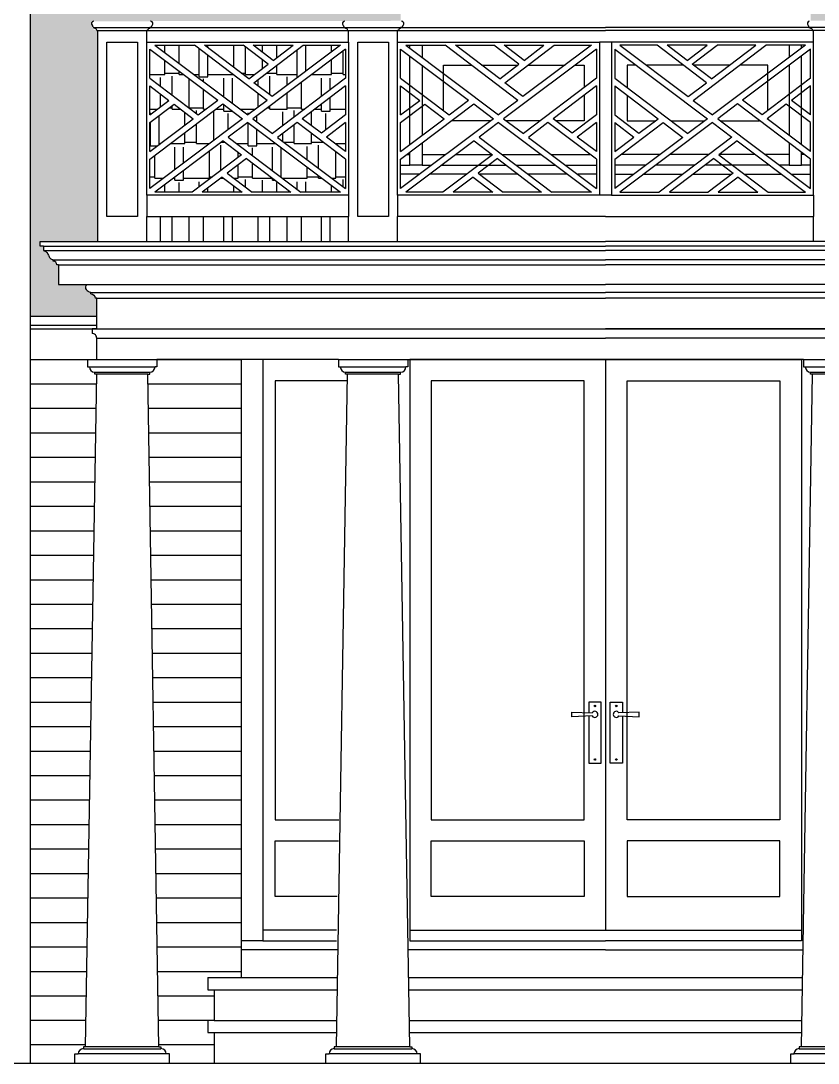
# Model space of a CAD drawing. Header units: inches. Extents: x 1902 to 78711, y -439399 to 11089.
# Drawn here: x 76237.8 to 76368.1, y -3322.1 to -3151.8 of the extents above; entities that cross this region are included whole.
import ezdxf

# ---------------------------------------------------------------- set-up
doc = ezdxf.new("R2010")
doc.units = ezdxf.units.IN
doc.header["$LTSCALE"] = 48
doc.header["$MEASUREMENT"] = 0
for name, color, linetype in [('1WHITE', 7, 'CONTINUOUS'), ('2MAGENTA', 6, 'CONTINUOUS'), ('3BLUE', 5, 'CONTINUOUS'), ('4CYAN', 4, 'CONTINUOUS'), ('6YELLOW', 2, 'CONTINUOUS'), ('8GREY', 8, 'CONTINUOUS'), ('A-CLEANPRINT', 8, 'CONTINUOUS')]:
    doc.layers.add(name, color=color, linetype=linetype)

# ---------------------------------------------------------------- blocks, each defined once
blk = doc.blocks.new('TRIM-BED MOULDING elevation')
at = {"layer": '4CYAN'}
for p, q in [((0, 0), (0.16, 0)), ((0.59, 0.43), (0.59, 0.58))]:
    blk.add_line(p, q, dxfattribs=at)
for centre, radius, start, end in [((0.59, 1.08), 0.5, 270, 35.511), ((0.59, 0), 0.429, 90, 180)]:
    blk.add_arc(centre, radius, start, end, dxfattribs=at)

msp = doc.modelspace()

# ---------------------------------------------------------------- hatches: boundary and pattern name
at = {"layer": '8GREY'}
h = msp.add_hatch(dxfattribs=at)
h.set_pattern_fill('AR-RSHKE', color=256, scale=0.47, style=0)
h.set_pattern_definition([(180, (76434.369, -3200.053), (-11.985, 5.64), [2.82, -2.35, 3.29, -1.41, 4.23, -1.88]), (180, (76431.549, -3199.818), (-11.985, 5.64), [2.35, -8.93, 1.88, -2.82]), (180, (76425.909, -3200.4053), (-11.985, 5.64), [1.41, -14.57]), (90, (76434.369, -3200.053), (3.995, 5.64), [5.405, -17.155]), (90, (76431.549, -3200.053), (3.995, 5.64), [5.2875, -17.2725]), (90, (76429.199, -3200.053), (3.995, 5.64), [4.935, -17.625]), (90, (76425.909, -3200.4053), (3.995, 5.64), [5.405, -17.155]), (90, (76424.499, -3200.4053), (3.995, 5.64), [5.405, -17.155]), (90, (76420.269, -3200.053), (3.995, 5.64), [5.17, -17.39])])
edge = h.paths.add_edge_path()
edge.add_line((76366.87, -3082.85), (76367.25, -3082.85))
edge.add_line((76367.25, -3082.85), (76367.25, -3080.92))
edge.add_line((76367.25, -3080.92), (76367.47, -3080.92))
edge.add_arc((76367.96, -3080.92), 0.491, 450, 540, ccw=False)
edge.add_line((76367.96, -3080.43), (76367.96, -3080.25))
edge.add_spline(control_points=[(76367.96, -3080.25), (76368.11, -3080.18), (76368.41, -3080.04), (76368.55, -3079.56), (76368.68, -3079.08), (76368.98, -3078.94), (76369.13, -3078.87)], knot_values=[0, 0, 0, 0, 0.471898, 0.943796, 1.415694, 1.887592, 1.887592, 1.887592, 1.887592], degree=3, periodic=0)
edge.add_line((76369.13, -3078.87), (76369.13, -3078.35))
edge.add_line((76369.13, -3078.35), (76369.88, -3078.35))
edge.add_line((76369.88, -3078.35), (76369.88, -3077.35))
edge.add_line((76369.88, -3077.35), (76333.37, -3077.35))
edge.add_line((76333.37, -3077.35), (76296.86, -3077.35))
edge.add_line((76296.86, -3077.35), (76296.86, -3078.35))
edge.add_line((76296.86, -3078.35), (76297.61, -3078.35))
edge.add_line((76297.61, -3078.35), (76297.61, -3078.87))
edge.add_spline(control_points=[(76297.61, -3078.87), (76297.75, -3078.94), (76298.05, -3079.08), (76298.19, -3079.56), (76298.32, -3080.04), (76298.62, -3080.18), (76298.77, -3080.25)], knot_values=[0, 0, 0, 0, 0.471898, 0.943796, 1.415694, 1.887592, 1.887592, 1.887592, 1.887592], degree=3, periodic=0)
edge.add_line((76298.77, -3080.25), (76298.77, -3080.43))
edge.add_arc((76298.77, -3080.92), 0.491, 360, 450, ccw=False)
edge.add_line((76299.26, -3080.92), (76299.48, -3080.92))
edge.add_line((76299.48, -3080.92), (76299.48, -3082.85))
edge.add_line((76299.48, -3082.85), (76299.86, -3082.85))
edge.add_line((76299.86, -3082.85), (76299.86, -3151.78))
edge.add_line((76299.86, -3151.78), (76249.74, -3151.85))
edge.add_arc((76249.74, -3152.24), 0.385, 450, 587.7552)
edge.add_arc((76249.27, -3152.89), 0.422, 322.4705, 419.8932, ccw=False)
edge.add_arc((76249.87, -3153.35), 0.333, 360, 502.7068, ccw=False)
edge.add_line((76250.2, -3153.35), (76250.37, -3153.35))
edge.add_line((76250.37, -3153.35), (76250.37, -3187.78))
edge.add_line((76250.37, -3187.78), (76240.98, -3187.85))
edge.add_line((76240.98, -3187.85), (76240.98, -3188.6))
edge.add_line((76240.98, -3188.6), (76241.48, -3188.6))
edge.add_line((76241.48, -3188.6), (76241.48, -3189.3))
edge.add_spline(control_points=[(76241.48, -3189.3), (76241.67, -3189.36), (76242.06, -3189.5), (76242.29, -3190.06), (76242.52, -3190.62), (76242.9, -3190.76), (76243.09, -3190.82)], knot_values=[0, 0, 0, 0, 0.522171, 1.044342, 1.566513, 2.088684, 2.088684, 2.088684, 2.088684], degree=3, periodic=0)
edge.add_line((76243.09, -3190.82), (76243.09, -3191.04))
edge.add_arc((76243.09, -3191.65), 0.608, 360, 450, ccw=False)
edge.add_line((76243.7, -3191.65), (76243.97, -3191.65))
edge.add_line((76243.97, -3191.65), (76243.97, -3194.85))
edge.add_line((76243.97, -3194.85), (76248.56, -3194.85))
edge.add_arc((76249.23, -3195.33), 0.818, 504.489, 630)
edge.add_line((76249.23, -3196.15), (76249.23, -3196.4))
edge.add_arc((76249.23, -3197.1), 0.701, 360, 450, ccw=False)
edge.add_line((76249.93, -3197.1), (76250.2, -3197.1))
edge.add_line((76250.2, -3197.1), (76250.2, -3200.05))
edge.add_line((76250.2, -3200.05), (76239.3, -3200.05))
edge.add_line((76239.3, -3200.05), (76239.3, -3099.85))
edge.add_line((76239.3, -3099.85), (76239.8, -3099.85))
edge.add_line((76239.8, -3099.85), (76239.8, -3093.85))
edge.add_line((76239.8, -3093.85), (76239.3, -3093.85))
edge.add_line((76239.3, -3093.85), (76239.3, -3088.36))
edge.add_line((76239.3, -3088.36), (76264.79, -3088.36))
edge.add_line((76264.79, -3088.36), (76264.79, -3081.63))
edge.add_line((76264.79, -3081.63), (76265.15, -3081.63))
edge.add_line((76265.15, -3081.63), (76265.22, -3081.27))
edge.add_line((76265.22, -3081.27), (76265.42, -3080.96))
edge.add_line((76265.42, -3080.96), (76265.73, -3080.76))
edge.add_line((76265.73, -3080.76), (76266.08, -3080.69))
edge.add_line((76266.08, -3080.69), (76266.08, -3080.35))
edge.add_line((76266.08, -3080.35), (76266.7, -3080.16))
edge.add_line((76266.7, -3080.16), (76266.99, -3079.87))
edge.add_line((76266.99, -3079.87), (76267.17, -3079.41))
edge.add_line((76267.17, -3079.41), (76267.14, -3078.86))
edge.add_line((76267.14, -3078.86), (76276.79, -3078.86))
edge.add_line((76276.79, -3078.86), (76276.79, -3077.86))
edge.add_line((76276.79, -3077.86), (76277.29, -3077.86))
edge.add_line((76277.29, -3077.86), (76277.29, -3075.36))
edge.add_line((76277.29, -3075.36), (76276.79, -3075.36))
edge.add_line((76276.79, -3075.36), (76276.79, -3074.97))
edge.add_line((76276.79, -3074.97), (76277.42, -3074.97))
edge.add_line((76277.42, -3074.97), (76277.8, -3074.3))
edge.add_line((76277.8, -3074.3), (76274.22, -3072.51))
edge.add_line((76274.22, -3072.51), (76274.22, -3066))
edge.add_line((76274.22, -3066), (76286.37, -3053.85))
edge.add_line((76286.37, -3053.85), (76286.37, -3096.36))
edge.add_line((76286.37, -3096.36), (76281.87, -3096.36))
edge.add_line((76281.87, -3096.36), (76281.87, -3101.04))
edge.add_line((76281.87, -3101.04), (76281.24, -3101.25))
edge.add_line((76281.24, -3101.25), (76280.87, -3101.36))
edge.add_line((76280.87, -3101.36), (76280.87, -3102.36))
edge.add_line((76280.87, -3102.36), (76281.87, -3102.36))
edge.add_line((76281.87, -3102.36), (76281.87, -3114.36))
edge.add_line((76281.87, -3114.36), (76290.87, -3114.36))
edge.add_line((76290.87, -3114.36), (76290.87, -3102.36))
edge.add_line((76290.87, -3102.36), (76291.87, -3102.36))
edge.add_line((76291.87, -3102.36), (76291.87, -3101.36))
edge.add_line((76291.87, -3101.36), (76291.39, -3101.22))
edge.add_line((76291.39, -3101.22), (76290.87, -3101.04))
edge.add_line((76290.87, -3101.04), (76290.87, -3096.36))
edge.add_line((76290.87, -3096.36), (76286.37, -3096.36))
edge.add_line((76286.37, -3096.36), (76286.37, -3053.85))
edge.add_line((76286.37, -3053.85), (76333.37, -3006.85))
edge.add_line((76333.37, -3006.85), (76380.37, -3053.85))
edge.add_line((76380.37, -3053.85), (76380.37, -3096.36))
edge.add_line((76380.37, -3096.36), (76375.87, -3096.36))
edge.add_line((76375.87, -3096.36), (76375.87, -3101.04))
edge.add_line((76375.87, -3101.04), (76375.34, -3101.22))
edge.add_line((76375.34, -3101.22), (76374.87, -3101.36))
edge.add_line((76374.87, -3101.36), (76374.87, -3102.36))
edge.add_line((76374.87, -3102.36), (76375.87, -3102.36))
edge.add_line((76375.87, -3102.36), (76375.87, -3114.36))
edge.add_line((76375.87, -3114.36), (76384.87, -3114.36))
edge.add_line((76384.87, -3114.36), (76384.87, -3102.36))
edge.add_line((76384.87, -3102.36), (76385.87, -3102.36))
edge.add_line((76385.87, -3102.36), (76385.87, -3101.36))
edge.add_line((76385.87, -3101.36), (76385.49, -3101.25))
edge.add_line((76385.49, -3101.25), (76384.87, -3101.04))
edge.add_line((76384.87, -3101.04), (76384.87, -3096.36))
edge.add_line((76384.87, -3096.36), (76380.37, -3096.36))
edge.add_line((76380.37, -3096.36), (76380.37, -3053.85))
edge.add_line((76380.37, -3053.85), (76416.05, -3089.53))
edge.add_line((76416.05, -3089.53), (76416.05, -3105.02))
edge.add_line((76416.05, -3105.02), (76412.47, -3106.81))
edge.add_line((76412.47, -3106.81), (76412.84, -3107.48))
edge.add_line((76412.84, -3107.48), (76413.47, -3107.48))
edge.add_line((76413.47, -3107.48), (76413.47, -3108.6))
edge.add_line((76413.47, -3108.6), (76412.97, -3108.6))
edge.add_line((76412.97, -3108.6), (76412.97, -3111.1))
edge.add_line((76412.97, -3111.1), (76413.47, -3111.1))
edge.add_line((76413.47, -3111.1), (76413.47, -3112.1))
edge.add_line((76413.47, -3112.1), (76415.17, -3112.1))
edge.add_line((76415.17, -3112.1), (76415.12, -3112.27))
edge.add_line((76415.12, -3112.27), (76415.1, -3112.66))
edge.add_line((76415.1, -3112.66), (76415.28, -3113.12))
edge.add_line((76415.28, -3113.12), (76415.56, -3113.41))
edge.add_line((76415.56, -3113.41), (76416.18, -3113.6))
edge.add_line((76416.18, -3113.6), (76416.18, -3113.94))
edge.add_line((76416.18, -3113.94), (76416.54, -3114.01))
edge.add_line((76416.54, -3114.01), (76416.84, -3114.21))
edge.add_line((76416.84, -3114.21), (76417.04, -3114.51))
edge.add_line((76417.04, -3114.51), (76417.12, -3114.87))
edge.add_line((76417.12, -3114.87), (76417.47, -3114.87))
edge.add_line((76417.47, -3114.87), (76417.47, -3117.35))
edge.add_line((76417.47, -3117.35), (76430.87, -3117.35))
edge.add_line((76430.87, -3117.35), (76430.87, -3183.55))
edge.add_line((76430.87, -3183.55), (76430.96, -3185.01))
edge.add_line((76430.96, -3185.01), (76431.19, -3187.66))
edge.add_line((76431.19, -3187.66), (76431.72, -3191.07))
edge.add_line((76431.72, -3191.07), (76432.52, -3194.56))
edge.add_line((76432.52, -3194.56), (76434.37, -3200.05))
edge.add_line((76434.37, -3200.05), (76432.49, -3200.05))
edge.add_line((76432.49, -3200.05), (76416.53, -3200.05))
edge.add_line((76416.53, -3200.05), (76416.53, -3197.1))
edge.add_line((76416.53, -3197.1), (76416.8, -3197.1))
edge.add_arc((76417.45, -3196.85), 0.701, 86.0203, 201.472, ccw=False)
edge.add_arc((76417.5, -3195.33), 0.818, 270, 395.511)
edge.add_line((76418.17, -3194.85), (76422.76, -3194.85))
edge.add_line((76422.76, -3194.85), (76422.76, -3191.65))
edge.add_line((76422.76, -3191.65), (76423.04, -3191.65))
edge.add_arc((76423.64, -3191.65), 0.608, 450, 540, ccw=False)
edge.add_line((76423.64, -3191.04), (76423.64, -3190.82))
edge.add_spline(control_points=[(76423.64, -3190.82), (76423.83, -3190.76), (76424.22, -3190.62), (76424.45, -3190.06), (76424.68, -3189.5), (76425.06, -3189.36), (76425.25, -3189.3)], knot_values=[0, 0, 0, 0, 0.522171, 1.044342, 1.566513, 2.088684, 2.088684, 2.088684, 2.088684], degree=3, periodic=0)
edge.add_line((76425.25, -3189.3), (76425.25, -3188.6))
edge.add_line((76425.25, -3188.6), (76425.75, -3188.6))
edge.add_line((76425.75, -3188.6), (76425.75, -3187.78))
edge.add_line((76425.75, -3187.78), (76416.37, -3187.78))
edge.add_line((76416.37, -3187.78), (76416.37, -3153.35))
edge.add_line((76416.37, -3153.35), (76416.53, -3153.35))
edge.add_arc((76416.87, -3153.35), 0.333, 450, 540, ccw=False)
edge.add_line((76416.87, -3153.01), (76416.87, -3152.85))
edge.add_line((76416.87, -3152.85), (76417.12, -3152.85))
edge.add_arc((76417.54, -3152.83), 0.422, 132.2448, 181.6075, ccw=False)
edge.add_arc((76417, -3152.24), 0.385, 312.2448, 440.8635)
edge.add_line((76417.06, -3151.86), (76417.06, -3151.78))
edge.add_line((76417.06, -3151.78), (76366.87, -3151.78))
edge.add_line((76366.87, -3151.78), (76366.87, -3082.85))
h.paths.add_polyline_path([(76333.37, -3061.3), (76344.18, -3045.08), (76333.37, -3028.85), (76322.55, -3045.08)], flags=16)
h = msp.add_hatch(dxfattribs=at)
h.set_pattern_fill('AR-RSHKE', color=256, scale=0.47, style=0)
h.set_pattern_definition([(7e-15, (76238.5274, -3200.053), (11.985, 5.64), [2.82, -2.35, 3.29, -1.41, 4.23, -1.88]), (7e-15, (76241.3474, -3199.818), (11.985, 5.64), [2.35, -8.93, 1.88, -2.82]), (7e-15, (76246.9874, -3200.4054), (11.985, 5.64), [1.41, -14.57]), (90, (76238.5274, -3200.053), (-3.995, 5.64), [5.405, -17.155]), (90, (76241.3474, -3200.053), (-3.995, 5.64), [5.2875, -17.2725]), (90, (76243.6974, -3200.053), (-3.995, 5.64), [4.935, -17.625]), (90, (76246.9874, -3200.4054), (-3.995, 5.64), [5.405, -17.155]), (90, (76248.3974, -3200.4054), (-3.995, 5.64), [5.405, -17.155]), (90, (76252.6274, -3200.053), (-3.995, 5.64), [5.17, -17.39])])
h.paths.add_polyline_path([(76291.37, -3183.78), (76258.37, -3183.78), (76258.37, -3187.85), (76291.37, -3187.85)])
h.paths.add_polyline_path([(76273.86, -3173.68), (76270.87, -3171.41), (76259.7, -3179.78), (76265.79, -3179.78)])
h.paths.add_polyline_path([(76274.04, -3167.78), (76270.81, -3165.37), (76258.87, -3174.41), (76258.87, -3179.16)])
h.paths.add_polyline_path([(76265.96, -3167.78), (76262.83, -3165.41), (76258.87, -3168.41), (76258.87, -3173.16)], flags=17)
h.paths.add_polyline_path([(76262, -3164.78), (76258.87, -3162.41), (76258.87, -3167.16)])
h.paths.add_polyline_path([(76258.87, -3156.41), (76258.87, -3161.16), (76266.79, -3167.16), (76269.98, -3164.74)])
h.paths.add_polyline_path([(76266.16, -3155.78), (76259.7, -3155.78), (76274.87, -3167.16), (76278.04, -3164.78)])
h.paths.add_polyline_path([(76274.12, -3155.78), (76267.82, -3155.78), (76275.05, -3161.27), (76278.21, -3158.88)])
h.paths.add_polyline_path([(76282.29, -3155.78), (76275.78, -3155.78), (76279.03, -3158.25)])
h.paths.add_polyline_path([(76290.04, -3155.78), (76283.95, -3155.78), (76275.88, -3161.89), (76278.87, -3164.16)])
h.paths.add_polyline_path([(76290.87, -3161.16), (76290.87, -3156.41), (76275.7, -3167.78), (76278.93, -3170.2)])
h.paths.add_polyline_path([(76290.87, -3167.16), (76290.87, -3162.41), (76283.78, -3167.78), (76286.91, -3170.16)], flags=17)
h.paths.add_polyline_path([(76290.87, -3168.41), (76287.74, -3170.78), (76290.87, -3173.16)])
h.paths.add_polyline_path([(76282.95, -3168.41), (76279.76, -3170.83), (76290.87, -3179.16), (76290.87, -3174.41)])
h.paths.add_polyline_path([(76274.87, -3168.41), (76271.7, -3170.79), (76283.58, -3179.78), (76290.04, -3179.78)])
h.paths.add_polyline_path([(76274.68, -3174.3), (76271.53, -3176.69), (76275.62, -3179.78), (76281.92, -3179.78)])
h.paths.add_polyline_path([(76270.7, -3177.32), (76267.45, -3179.78), (76273.96, -3179.78)])
h = msp.add_hatch(dxfattribs=at)
h.set_pattern_fill('_USER', color=256, scale=4, pattern_type=0)
h.set_pattern_definition([(0, (76244.2144, -3207.105), (0, 4), [])])
h.paths.add_polyline_path([(76236.3, -3207.1), (76224.87, -3207.1), (76224.87, -3305.11), (76224.87, -3308.11), (76230.37, -3308.11), (76230.37, -3310.11), (76229.37, -3310.11), (76229.37, -3315.11), (76230.37, -3315.11), (76230.37, -3317.11), (76229.37, -3317.11), (76229.37, -3319.1), (76236.3, -3319.1)])
h.paths.add_polyline_path([(76250.2, -3209.5), (76249.87, -3209.5), (76249.87, -3209.18, -0.414214), (76249, -3208.32), (76248.7, -3208.32), (76248.7, -3207.1), (76239.3, -3207.1), (76239.3, -3319.1), (76248.37, -3319.1)])
h = msp.add_hatch(dxfattribs=at)
h.set_pattern_fill('_USER', color=256, scale=4, pattern_type=0)
h.set_pattern_definition([(0, (76272.7893, -3207.105), (0, 4), [])])
h.paths.add_polyline_path([(76273.87, -3207.1), (76260.04, -3207.1), (76260.04, -3208.32), (76259.73, -3208.32, -0.414214), (76258.87, -3209.18), (76258.87, -3209.5), (76258.53, -3209.5), (76260.36, -3319.1), (76269.37, -3319.1), (76269.37, -3317.11), (76268.37, -3317.11), (76268.37, -3315.11), (76269.37, -3315.11), (76269.37, -3310.11), (76268.37, -3310.11), (76268.37, -3308.11), (76273.87, -3308.11)])

# ---------------------------------------------------------------- linework, layer by layer
at = {"layer": '1WHITE'}
for p, q in [((76249.87, -3152.85), (76333.37, -3152.85)), ((76250.37, -3153.35), (76333.37, -3153.35)), ((76416.87, -3152.85), (76333.37, -3152.85)), ((76416.37, -3153.35), (76333.37, -3153.35)), ((76258.37, -3180.28), (76258.37, -3155.28)), ((76258.37, -3155.28), (76291.37, -3155.28)), ((76259.7, -3155.78), (76274.87, -3167.16)), ((76278.04, -3164.78), (76266.16, -3155.78)), ((76275.05, -3161.27), (76267.82, -3155.78)), ((76278.21, -3158.88), (76274.12, -3155.78)), ((76279.03, -3158.25), (76275.78, -3155.78)), ((76275.88, -3161.89), (76283.95, -3155.78)), ((76290.04, -3155.78), (76278.87, -3164.16)), ((76279.03, -3158.25), (76282.29, -3155.78)), ((76299.37, -3155.28), (76332.37, -3155.28)), ((76300.71, -3155.78), (76315.87, -3167.16)), ((76319.04, -3164.78), (76307.16, -3155.78)), ((76316.06, -3161.27), (76308.82, -3155.78)), ((76319.21, -3158.88), (76315.12, -3155.78)), ((76320.04, -3158.25), (76316.78, -3155.78)), ((76316.88, -3161.89), (76324.95, -3155.78)), ((76331.04, -3155.78), (76319.87, -3164.16)), ((76320.04, -3158.25), (76323.29, -3155.78)), ((76334.36, -3155.28), (76332.37, -3155.28)), ((76367.36, -3155.28), (76334.36, -3155.28)), ((76335.69, -3155.78), (76346.86, -3164.16)), ((76349.85, -3161.89), (76341.78, -3155.78)), ((76346.7, -3158.25), (76343.44, -3155.78)), ((76346.7, -3158.25), (76349.95, -3155.78)), ((76347.52, -3158.88), (76351.61, -3155.78)), ((76347.69, -3164.78), (76359.57, -3155.78)), ((76350.68, -3161.27), (76357.91, -3155.78)), ((76366.03, -3155.78), (76350.86, -3167.16)), ((76258.87, -3156.41), (76269.98, -3164.74)), ((76290.87, -3156.41), (76275.7, -3167.78)), ((76299.87, -3156.41), (76310.98, -3164.74)), ((76331.87, -3156.41), (76316.71, -3167.78)), ((76334.86, -3156.41), (76350.03, -3167.78)), ((76366.86, -3156.41), (76355.75, -3164.74)), ((76275.05, -3161.27), (76278.21, -3158.88)), ((76316.06, -3161.27), (76319.21, -3158.88)), ((76350.68, -3161.27), (76347.52, -3158.88)), ((76258.87, -3161.16), (76266.79, -3167.16)), ((76258.87, -3162.41), (76262, -3164.78)), ((76278.87, -3164.16), (76275.88, -3161.89)), ((76290.87, -3161.16), (76278.93, -3170.2)), ((76290.87, -3162.41), (76283.78, -3167.78)), ((76299.87, -3161.16), (76307.79, -3167.16)), ((76299.87, -3162.41), (76303, -3164.78)), ((76319.87, -3164.16), (76316.88, -3161.89)), ((76331.87, -3161.16), (76319.93, -3170.2)), ((76331.87, -3162.41), (76324.78, -3167.78)), ((76334.86, -3161.16), (76346.8, -3170.2)), ((76334.86, -3162.41), (76341.95, -3167.78)), ((76346.86, -3164.16), (76349.85, -3161.89)), ((76366.86, -3161.16), (76358.94, -3167.16)), ((76366.86, -3162.41), (76363.73, -3164.78)), ((76258.87, -3167.16), (76262, -3164.78)), ((76258.87, -3174.41), (76270.81, -3165.37)), ((76258.87, -3168.41), (76262.83, -3165.41)), ((76262.83, -3165.41), (76265.96, -3167.78)), ((76266.79, -3167.16), (76269.98, -3164.74)), ((76270.81, -3165.37), (76274.04, -3167.78)), ((76278.04, -3164.78), (76274.87, -3167.16)), ((76299.87, -3167.16), (76303, -3164.78)), ((76299.87, -3174.41), (76311.81, -3165.37)), ((76299.87, -3168.41), (76303.83, -3165.41)), ((76303.83, -3165.41), (76306.96, -3167.78)), ((76307.79, -3167.16), (76310.98, -3164.74)), ((76311.81, -3165.37), (76315.04, -3167.78)), ((76319.04, -3164.78), (76315.87, -3167.16)), ((76347.69, -3164.78), (76350.86, -3167.16)), ((76354.92, -3165.37), (76351.69, -3167.78)), ((76366.86, -3174.41), (76354.92, -3165.37)), ((76358.94, -3167.16), (76355.75, -3164.74)), ((76362.9, -3165.41), (76359.77, -3167.78)), ((76366.86, -3168.41), (76362.9, -3165.41)), ((76366.86, -3167.16), (76363.73, -3164.78)), ((76274.04, -3167.78), (76258.87, -3179.16)), ((76258.87, -3173.16), (76265.96, -3167.78)), ((76275.7, -3167.78), (76278.93, -3170.2)), ((76286.91, -3170.16), (76283.78, -3167.78)), ((76290.87, -3167.16), (76286.91, -3170.16)), ((76315.04, -3167.78), (76299.87, -3179.16)), ((76299.87, -3173.16), (76306.96, -3167.78)), ((76316.71, -3167.78), (76319.93, -3170.2)), ((76327.91, -3170.16), (76324.78, -3167.78)), ((76331.87, -3167.16), (76327.91, -3170.16)), ((76334.86, -3167.16), (76338.82, -3170.16)), ((76338.82, -3170.16), (76341.95, -3167.78)), ((76350.03, -3167.78), (76346.8, -3170.2)), ((76351.69, -3167.78), (76366.86, -3179.16)), ((76366.86, -3173.16), (76359.77, -3167.78)), ((76274.87, -3168.41), (76271.7, -3170.79)), ((76274.87, -3168.41), (76290.04, -3179.78)), ((76282.95, -3168.41), (76279.76, -3170.83)), ((76290.87, -3174.41), (76282.95, -3168.41)), ((76290.87, -3168.41), (76287.74, -3170.78)), ((76315.87, -3168.41), (76312.7, -3170.79)), ((76315.87, -3168.41), (76331.04, -3179.78)), ((76323.95, -3168.41), (76320.76, -3170.83)), ((76331.87, -3174.41), (76323.95, -3168.41)), ((76331.87, -3168.41), (76328.74, -3170.78)), ((76334.86, -3168.41), (76337.99, -3170.78)), ((76334.86, -3174.41), (76342.78, -3168.41)), ((76350.86, -3168.41), (76335.69, -3179.78)), ((76342.78, -3168.41), (76345.97, -3170.83)), ((76350.86, -3168.41), (76354.03, -3170.79)), ((76271.7, -3170.79), (76283.58, -3179.78)), ((76279.76, -3170.83), (76290.87, -3179.16)), ((76290.87, -3173.16), (76287.74, -3170.78)), ((76312.7, -3170.79), (76324.58, -3179.78)), ((76320.76, -3170.83), (76331.87, -3179.16)), ((76331.87, -3173.16), (76328.74, -3170.78)), ((76334.86, -3173.16), (76337.99, -3170.78)), ((76345.97, -3170.83), (76334.86, -3179.16)), ((76354.03, -3170.79), (76342.15, -3179.78)), ((76270.87, -3171.41), (76259.7, -3179.78)), ((76270.87, -3171.41), (76273.86, -3173.68)), ((76311.87, -3171.41), (76300.71, -3179.78)), ((76311.87, -3171.41), (76314.86, -3173.68)), ((76354.86, -3171.41), (76351.87, -3173.68)), ((76354.86, -3171.41), (76366.03, -3179.78)), ((76273.86, -3173.68), (76265.79, -3179.78)), ((76274.68, -3174.3), (76271.53, -3176.69)), ((76274.68, -3174.3), (76281.92, -3179.78)), ((76314.86, -3173.68), (76306.79, -3179.78)), ((76315.69, -3174.3), (76312.54, -3176.69)), ((76315.69, -3174.3), (76322.92, -3179.78)), ((76351.05, -3174.3), (76343.81, -3179.78)), ((76351.05, -3174.3), (76354.2, -3176.69)), ((76351.87, -3173.68), (76359.94, -3179.78)), ((76270.7, -3177.32), (76267.45, -3179.78)), ((76270.7, -3177.32), (76273.96, -3179.78)), ((76271.53, -3176.69), (76275.62, -3179.78)), ((76311.71, -3177.32), (76308.45, -3179.78)), ((76311.71, -3177.32), (76314.96, -3179.78)), ((76312.54, -3176.69), (76316.62, -3179.78)), ((76354.2, -3176.69), (76350.11, -3179.78)), ((76355.03, -3177.32), (76351.77, -3179.78)), ((76355.03, -3177.32), (76358.28, -3179.78)), ((76334.36, -3180.28), (76332.37, -3180.28)), ((76241.48, -3188.6), (76333.37, -3188.6)), ((76425.25, -3188.6), (76333.37, -3188.6)), ((76243.97, -3191.65), (76333.37, -3191.65)), ((76422.76, -3191.65), (76333.37, -3191.65)), ((76250.2, -3197.1), (76333.37, -3197.1)), ((76416.53, -3197.1), (76333.37, -3197.1)), ((76239.3, -3202.1), (76431.06, -3202.1)), ((76250.2, -3202.1), (76333.37, -3202.1)), ((76416.53, -3202.1), (76333.37, -3202.1)), ((76239.3, -3207.1), (76248.7, -3207.1)), ((76249, -3208.32), (76259.73, -3208.32)), ((76290, -3208.32), (76300.73, -3208.32)), ((76366, -3208.32), (76376.73, -3208.32)), ((76258.53, -3209.5), (76250.2, -3209.5)), ((76299.53, -3209.5), (76291.2, -3209.5)), ((76375.53, -3209.5), (76367.2, -3209.5)), ((76269.37, -3310.11), (76289.52, -3310.11)), ((76301.21, -3310.11), (76365.52, -3310.11)), ((76269.37, -3317.11), (76289.41, -3317.11)), ((76301.33, -3317.11), (76365.41, -3317.11)), ((76260.37, -3319.42), (76248.37, -3319.42)), ((76301.37, -3319.42), (76289.37, -3319.42)), ((76377.37, -3319.42), (76365.37, -3319.42)), ((76261.57, -3320.6), (76247.17, -3320.6)), ((76302.57, -3320.6), (76288.17, -3320.6)), ((76378.57, -3320.6), (76364.17, -3320.6))]:
    msp.add_line(p, q, dxfattribs=at)
at = {"layer": '1WHITE', "ltscale": 0.25}
for p, q in [((76273.87, -3308.11), (76273.87, -3207.11)), ((76333.37, -3207.11), (76333.37, -3300.36)), ((76289.41, -3300.36), (76277.37, -3300.36)), ((76301.37, -3300.36), (76365.37, -3300.36)), ((76289.63, -3303.61), (76273.87, -3303.61)), ((76333.37, -3303.61), (76301.1, -3303.61)), ((76333.37, -3303.61), (76365.63, -3303.61))]:
    msp.add_line(p, q, dxfattribs=at)
at = {"layer": '1WHITE'}
for points in [[(76258.37, -3155.28), (76291.37, -3155.28), (76291.37, -3180.28), (76258.37, -3180.28)], [(76299.37, -3155.28), (76332.37, -3155.28), (76332.37, -3180.28), (76299.37, -3180.28)], [(76367.36, -3155.28), (76334.36, -3155.28), (76334.36, -3180.28), (76367.36, -3180.28)]]:
    msp.add_lwpolyline(points, close=True, dxfattribs=at)
for points in [[(76259.7, -3155.78), (76266.16, -3155.78)], [(76267.82, -3155.78), (76274.12, -3155.78)], [(76275.78, -3155.78), (76282.29, -3155.78)], [(76283.95, -3155.78), (76290.04, -3155.78)], [(76300.71, -3155.78), (76307.16, -3155.78)], [(76308.82, -3155.78), (76315.12, -3155.78)], [(76316.78, -3155.78), (76323.29, -3155.78)], [(76324.95, -3155.78), (76331.04, -3155.78)], [(76341.78, -3155.78), (76335.69, -3155.78)], [(76349.95, -3155.78), (76343.44, -3155.78)], [(76357.91, -3155.78), (76351.61, -3155.78)], [(76366.03, -3155.78), (76359.57, -3155.78)], [(76258.87, -3161.16), (76258.87, -3156.41)], [(76290.87, -3156.41), (76290.87, -3161.16)], [(76299.87, -3161.16), (76299.87, -3156.41)], [(76331.87, -3156.41), (76331.87, -3161.16)], [(76334.86, -3156.41), (76334.86, -3161.16)], [(76366.86, -3161.16), (76366.86, -3156.41)], [(76258.87, -3167.16), (76258.87, -3162.41)], [(76290.87, -3162.41), (76290.87, -3167.16)], [(76299.87, -3167.16), (76299.87, -3162.41)], [(76331.87, -3162.41), (76331.87, -3167.16)], [(76334.86, -3162.41), (76334.86, -3167.16)], [(76366.86, -3167.16), (76366.86, -3162.41)], [(76258.87, -3173.16), (76258.87, -3168.41)], [(76290.87, -3168.41), (76290.87, -3173.16)], [(76299.87, -3173.16), (76299.87, -3168.41)], [(76331.87, -3168.41), (76331.87, -3173.16)], [(76334.86, -3168.41), (76334.86, -3173.16)], [(76366.86, -3173.16), (76366.86, -3168.41)], [(76258.87, -3179.16), (76258.87, -3174.41)], [(76290.87, -3174.41), (76290.87, -3179.16)], [(76299.87, -3179.16), (76299.87, -3174.41)], [(76331.87, -3174.41), (76331.87, -3179.16)], [(76334.86, -3174.41), (76334.86, -3179.16)], [(76366.86, -3179.16), (76366.86, -3174.41)], [(76265.79, -3179.78), (76259.7, -3179.78)], [(76273.96, -3179.78), (76267.45, -3179.78)], [(76281.92, -3179.78), (76275.62, -3179.78)], [(76290.04, -3179.78), (76283.58, -3179.78)], [(76306.79, -3179.78), (76300.71, -3179.78)], [(76314.96, -3179.78), (76308.45, -3179.78)], [(76322.92, -3179.78), (76316.62, -3179.78)], [(76331.04, -3179.78), (76324.58, -3179.78)], [(76335.69, -3179.78), (76342.15, -3179.78)], [(76343.81, -3179.78), (76350.11, -3179.78)], [(76351.77, -3179.78), (76358.28, -3179.78)], [(76359.94, -3179.78), (76366.03, -3179.78)], [(76330.62, -3265.38), (76330.62, -3273.11), (76332.62, -3273.11), (76332.62, -3263.11), (76330.62, -3263.11), (76330.62, -3264.84)], [(76336.12, -3265.38), (76336.12, -3273.11), (76334.12, -3273.11), (76334.12, -3263.11), (76336.12, -3263.11), (76336.12, -3264.84)], [(76331.18, -3265.36), (76327.87, -3265.49), (76327.87, -3264.74), (76331.18, -3264.86)], [(76335.55, -3265.36), (76338.87, -3265.49), (76338.87, -3264.74), (76335.55, -3264.86)]]:
    msp.add_lwpolyline(points, dxfattribs=at)
at = {"layer": '1WHITE', "ltscale": 0.25}
msp.add_lwpolyline([(76291.2, -3210.61), (76279.37, -3210.61), (76279.37, -3282.36), (76289.76, -3282.36)], dxfattribs=at)
for points in [[(76304.87, -3282.36), (76329.87, -3282.36), (76329.87, -3210.61), (76304.87, -3210.61)], [(76361.87, -3282.36), (76336.87, -3282.36), (76336.87, -3210.61), (76361.87, -3210.61)]]:
    msp.add_lwpolyline(points, close=True, dxfattribs=at)
at = {"layer": '1WHITE'}
for centre in [(76331.62, -3263.74), (76335.12, -3263.74), (76331.62, -3272.49), (76335.12, -3272.49)]:
    msp.add_circle(centre, 0.125, dxfattribs=at)
for centre, start, end in [((76331.62, -3265.11), 210, 150), ((76335.12, -3265.11), 30, 330)]:
    msp.add_arc(centre, 0.5, start, end, dxfattribs=at)
at = {"layer": '2MAGENTA', "ltscale": 0.25}
for p, q in [((76259.06, -3151.86), (76259.06, -3151.78)), ((76290.68, -3151.86), (76290.68, -3151.78)), ((76300.06, -3151.86), (76300.06, -3151.78)), ((76366.67, -3151.86), (76366.67, -3151.78)), ((76258.37, -3155.28), (76258.37, -3153.35)), ((76258.53, -3153.35), (76258.37, -3153.35)), ((76258.87, -3153.01), (76258.87, -3152.85)), ((76259.12, -3152.85), (76258.87, -3152.85)), ((76290.62, -3152.85), (76290.87, -3152.85)), ((76290.87, -3153.01), (76290.87, -3152.85)), ((76291.2, -3153.35), (76291.37, -3153.35)), ((76291.37, -3155.28), (76291.37, -3153.35)), ((76299.37, -3155.28), (76299.37, -3153.35)), ((76299.54, -3153.35), (76299.37, -3153.35)), ((76299.87, -3153.01), (76299.87, -3152.85)), ((76300.12, -3152.85), (76299.87, -3152.85)), ((76366.61, -3152.85), (76366.86, -3152.85)), ((76366.86, -3153.01), (76366.86, -3152.85)), ((76367.2, -3153.35), (76367.36, -3153.35)), ((76367.36, -3155.28), (76367.36, -3153.35)), ((76277.37, -3207.11), (76277.37, -3302.11)), ((76277.37, -3302.11), (76289.37, -3302.11)), ((76269.37, -3315.11), (76289.44, -3315.11)), ((76301.29, -3315.11), (76365.44, -3315.11)), ((76248.37, -3319.1), (76239.3, -3319.1)), ((76269.37, -3319.1), (76260.36, -3319.1))]:
    msp.add_line(p, q, dxfattribs=at)
at = {"layer": '2MAGENTA'}
for p, q in [((76258.37, -3180.28), (76258.37, -3183.78)), ((76291.37, -3180.28), (76291.37, -3183.78)), ((76299.37, -3180.28), (76299.37, -3183.78)), ((76367.36, -3180.28), (76367.36, -3183.78)), ((76240.98, -3187.85), (76333.37, -3187.85)), ((76425.75, -3187.85), (76333.37, -3187.85)), ((76239.3, -3200.05), (76250.2, -3200.05)), ((76248.7, -3207.1), (76260.04, -3207.1)), ((76289.7, -3207.1), (76301.04, -3207.1)), ((76365.7, -3207.1), (76377.04, -3207.1))]:
    msp.add_line(p, q, dxfattribs=at)
msp.add_lwpolyline([(76239.3, -3077.85), (76239.3, -3093.85), (76239.8, -3093.85), (76239.8, -3099.85), (76239.3, -3099.85), (76239.3, -3322.1)], dxfattribs=at)
at = {"layer": '2MAGENTA', "ltscale": 0.25}
for points in [[(76333.37, -3207.11), (76301.37, -3207.11), (76301.37, -3302.11)], [(76333.37, -3207.11), (76365.37, -3207.11), (76365.37, -3302.11)], [(76301.36, -3302.11), (76333.37, -3302.11)], [(76365.37, -3302.11), (76333.37, -3302.11)]]:
    msp.add_lwpolyline(points, dxfattribs=at)
for centre, radius, start, end in [((76259, -3152.24), 0.385, 312.2291, 80.8635), ((76259.54, -3152.83), 0.422, 132.2592, 181.6075), ((76290.74, -3152.24), 0.385, 99.1365, 227.7709), ((76290.2, -3152.83), 0.422, 358.3925, 47.7408), ((76300, -3152.24), 0.385, 312.2291, 80.8635), ((76300.54, -3152.83), 0.422, 132.2592, 181.6075), ((76366.73, -3152.24), 0.385, 99.1365, 227.7709), ((76366.19, -3152.83), 0.422, 358.3925, 47.7408), ((76258.87, -3153.35), 0.333, 90, 180), ((76290.87, -3153.35), 0.333, 0, 90), ((76299.87, -3153.35), 0.333, 90, 180), ((76366.86, -3153.35), 0.333, 0, 90)]:
    msp.add_arc(centre, radius, start, end, dxfattribs=at)
at = {"layer": '3BLUE'}
for p, q in [((76249.68, -3151.86), (76249.68, -3151.78)), ((76249.62, -3152.85), (76249.87, -3152.85)), ((76249.87, -3153.01), (76249.87, -3152.85)), ((76250.2, -3153.35), (76250.37, -3153.35)), ((76250.37, -3187.78), (76250.37, -3153.35)), ((76258.37, -3187.78), (76258.37, -3183.78)), ((76258.37, -3183.78), (76291.37, -3183.78)), ((76291.37, -3187.78), (76291.37, -3183.78)), ((76333.37, -3183.78), (76299.37, -3183.78)), ((76299.37, -3187.78), (76299.37, -3183.78)), ((76333.37, -3183.78), (76367.36, -3183.78)), ((76367.36, -3187.78), (76367.36, -3183.78)), ((76248.56, -3194.85), (76333.37, -3194.85)), ((76418.17, -3194.85), (76333.37, -3194.85)), ((76268.37, -3308.11), (76268.37, -3310.11)), ((76268.37, -3308.11), (76289.56, -3308.11)), ((76301.18, -3308.11), (76365.56, -3308.11)), ((76268.37, -3310.11), (76269.37, -3310.11)), ((76269.37, -3310.11), (76269.37, -3315.11)), ((76268.37, -3315.11), (76268.37, -3315.11)), ((76268.37, -3315.11), (76268.37, -3317.11)), ((76269.37, -3315.11), (76268.37, -3315.11)), ((76268.37, -3317.11), (76269.37, -3317.11)), ((76269.37, -3317.11), (76269.37, -3322.1))]:
    msp.add_line(p, q, dxfattribs=at)
for centre, radius, start, end in [((76249.74, -3152.24), 0.385, 99.1365, 227.7709), ((76249.19, -3152.83), 0.422, 358.3925, 47.7408), ((76249.87, -3153.35), 0.333, 0, 90)]:
    msp.add_arc(centre, radius, start, end, dxfattribs=at)
at = {"layer": '4CYAN'}
for p, q in [((76240.98, -3188.6), (76240.98, -3187.85)), ((76241.48, -3188.6), (76240.98, -3188.6)), ((76241.48, -3188.6), (76241.48, -3189.3)), ((76243.09, -3191.04), (76243.09, -3190.82)), ((76243.97, -3191.65), (76243.7, -3191.65)), ((76243.97, -3191.65), (76243.97, -3194.85)), ((76243.97, -3194.85), (76248.56, -3194.85)), ((76250.2, -3202.1), (76250.2, -3197.1)), ((76250.2, -3202.1), (76249.43, -3202.1)), ((76249.43, -3202.1), (76249.43, -3202.87)), ((76250.2, -3207.1), (76250.2, -3203.64)), ((76248.7, -3207.1), (76248.7, -3208.32)), ((76289.7, -3207.1), (76260.04, -3207.1)), ((76260.04, -3207.1), (76260.04, -3208.32)), ((76289.7, -3207.1), (76289.7, -3208.32)), ((76301.04, -3207.1), (76333.37, -3207.1)), ((76301.04, -3207.1), (76301.04, -3208.32)), ((76365.7, -3207.1), (76333.37, -3207.1)), ((76365.7, -3207.1), (76365.7, -3208.32)), ((76248.7, -3208.32), (76249, -3208.32)), ((76260.04, -3208.32), (76259.73, -3208.32)), ((76289.7, -3208.32), (76290, -3208.32)), ((76301.04, -3208.32), (76300.73, -3208.32)), ((76365.7, -3208.32), (76366, -3208.32)), ((76248.37, -3319.42), (76250.2, -3209.5)), ((76249.87, -3209.5), (76249.87, -3209.18)), ((76250.2, -3209.5), (76249.87, -3209.5)), ((76260.37, -3319.42), (76258.53, -3209.5)), ((76258.53, -3209.5), (76258.87, -3209.5)), ((76258.87, -3209.5), (76258.87, -3209.18)), ((76289.37, -3319.42), (76291.2, -3209.5)), ((76290.87, -3209.5), (76290.87, -3209.18)), ((76291.2, -3209.5), (76290.87, -3209.5)), ((76301.37, -3319.42), (76299.53, -3209.5)), ((76299.53, -3209.5), (76299.87, -3209.5)), ((76299.87, -3209.5), (76299.87, -3209.18)), ((76365.37, -3319.42), (76367.2, -3209.5)), ((76366.87, -3209.5), (76366.87, -3209.18)), ((76367.2, -3209.5), (76366.87, -3209.5)), ((76248.37, -3319.42), (76248.03, -3319.42)), ((76248.03, -3319.42), (76248.03, -3319.74)), ((76260.37, -3319.42), (76260.7, -3319.42)), ((76260.7, -3319.42), (76260.7, -3319.74)), ((76289.37, -3319.42), (76289.03, -3319.42)), ((76289.03, -3319.42), (76289.03, -3319.74)), ((76301.37, -3319.42), (76301.7, -3319.42)), ((76301.7, -3319.42), (76301.7, -3319.74)), ((76365.37, -3319.42), (76365.03, -3319.42)), ((76365.03, -3319.42), (76365.03, -3319.74)), ((76246.63, -3322.1), (76246.63, -3320.6)), ((76246.63, -3320.6), (76247.17, -3320.6)), ((76262.1, -3320.6), (76261.57, -3320.6)), ((76262.1, -3322.1), (76262.1, -3320.6)), ((76287.63, -3322.1), (76287.63, -3320.6)), ((76287.63, -3320.6), (76288.17, -3320.6)), ((76303.1, -3320.6), (76302.57, -3320.6)), ((76303.1, -3322.1), (76303.1, -3320.6)), ((76363.63, -3322.1), (76363.63, -3320.6)), ((76363.63, -3320.6), (76364.17, -3320.6))]:
    msp.add_line(p, q, dxfattribs=at)
for centre, radius, start, end in [((76243.09, -3191.65), 0.608, 0, 90), ((76249.43, -3203.64), 0.771, 359.9877, 90), ((76249.87, -3208.32), 0.866, 180, 270), ((76258.87, -3208.32), 0.866, 270, 0), ((76290.87, -3208.32), 0.866, 180, 270), ((76299.87, -3208.32), 0.866, 270, 0), ((76366.87, -3208.32), 0.866, 180, 270), ((76248.03, -3320.6), 0.866, 90, 180), ((76260.7, -3320.6), 0.866, 0, 90), ((76289.03, -3320.6), 0.866, 90, 180), ((76301.7, -3320.6), 0.866, 0, 90), ((76365.03, -3320.6), 0.866, 90, 180)]:
    msp.add_arc(centre, radius, start, end, dxfattribs=at)
msp.add_open_spline([(76241.48, -3189.3), (76241.67, -3189.36), (76242.06, -3189.5), (76242.29, -3190.06), (76242.52, -3190.62), (76242.9, -3190.76), (76243.09, -3190.82)], degree=3, dxfattribs=at)
at = {"layer": '6YELLOW'}
msp.add_line((75692.5, -3322.1), (76556.79, -3322.1), dxfattribs=at)
at = {"layer": '8GREY'}
for p, q in [((76300.93, -3173.61), (76301.37, -3173.61)), ((76303.37, -3173.61), (76307.27, -3173.61)), ((76308.94, -3173.61), (76314.77, -3173.61)), ((76316.43, -3173.61), (76322.81, -3173.61)), ((76324.47, -3173.61), (76330.82, -3173.61)), ((76342.26, -3173.61), (76335.92, -3173.61)), ((76350.3, -3173.61), (76343.93, -3173.61)), ((76357.8, -3173.61), (76351.96, -3173.61)), ((76363.37, -3173.61), (76359.46, -3173.61)), ((76365.8, -3173.61), (76365.37, -3173.61)), ((76303.37, -3175.36), (76301.37, -3175.36)), ((76363.37, -3175.36), (76365.37, -3175.36)), ((76302.94, -3176.86), (76299.87, -3176.86)), ((76310.65, -3176.86), (76304.6, -3176.86)), ((76319.06, -3176.86), (76312.76, -3176.86)), ((76327.14, -3176.86), (76320.72, -3176.86)), ((76331.87, -3176.86), (76328.81, -3176.86)), ((76334.86, -3176.86), (76337.93, -3176.86)), ((76339.59, -3176.86), (76346.01, -3176.86)), ((76347.67, -3176.86), (76353.97, -3176.86)), ((76356.08, -3176.86), (76362.13, -3176.86)), ((76363.8, -3176.86), (76366.86, -3176.86)), ((76241.48, -3189.3), (76333.37, -3189.3)), ((76425.25, -3189.3), (76333.37, -3189.3)), ((76243.09, -3190.82), (76333.37, -3190.82)), ((76423.64, -3190.82), (76333.37, -3190.82)), ((76249.23, -3196.15), (76333.37, -3196.15)), ((76417.5, -3196.15), (76333.37, -3196.15)), ((76239.3, -3201.51), (76250.2, -3201.51)), ((76239.3, -3201.51), (76250.2, -3201.51)), ((76250.2, -3203.64), (76333.37, -3203.64)), ((76416.53, -3203.64), (76333.37, -3203.64)), ((76277.37, -3302.11), (76273.87, -3302.11))]:
    msp.add_line(p, q, dxfattribs=at)
for points in [[(76251.87, -3155.28), (76256.87, -3155.28), (76256.87, -3183.78), (76251.87, -3183.78)], [(76292.87, -3155.28), (76297.87, -3155.28), (76297.87, -3183.78), (76292.87, -3183.78)], [(76304.87, -3285.76), (76329.87, -3285.76), (76329.87, -3294.86), (76304.87, -3294.86)], [(76361.87, -3285.76), (76336.87, -3285.76), (76336.87, -3294.86), (76361.87, -3294.86)]]:
    msp.add_lwpolyline(points, close=True, dxfattribs=at)
for points in [[(76301.37, -3156.28), (76301.37, -3155.78)], [(76303.37, -3155.78), (76303.37, -3157.78)], [(76363.37, -3155.78), (76363.37, -3157.78)], [(76365.37, -3156.28), (76365.37, -3155.78)], [(76301.37, -3172.02), (76301.37, -3157.53)], [(76365.37, -3172.02), (76365.37, -3157.53)], [(76303.37, -3159.03), (76303.37, -3170.51)], [(76306.87, -3166.46), (76306.87, -3159.01), (76311.42, -3159.01)], [(76313.08, -3159.01), (76319.03, -3159.01)], [(76320.69, -3159.01), (76326.74, -3159.01)], [(76328.4, -3159.01), (76329.87, -3159.01), (76329.87, -3162.68)], [(76338.33, -3159.01), (76336.87, -3159.01), (76336.87, -3162.68)], [(76346.04, -3159.01), (76340, -3159.01)], [(76353.65, -3159.01), (76347.7, -3159.01)], [(76359.87, -3166.46), (76359.87, -3159.01), (76355.31, -3159.01)], [(76363.37, -3159.03), (76363.37, -3170.51)], [(76329.87, -3163.93), (76329.87, -3168.11), (76325.21, -3168.11)], [(76336.87, -3163.93), (76336.87, -3168.11), (76341.52, -3168.11)], [(76306.87, -3167.86), (76306.87, -3167.71)], [(76359.87, -3167.86), (76359.87, -3167.71)], [(76314.6, -3168.11), (76308.19, -3168.11)], [(76322.69, -3168.11), (76317.14, -3168.11)], [(76344.04, -3168.11), (76349.59, -3168.11)], [(76352.13, -3168.11), (76358.54, -3168.11)], [(76303.37, -3171.76), (76303.37, -3175.36), (76304.94, -3175.36)], [(76363.37, -3171.76), (76363.37, -3175.36), (76361.8, -3175.36)], [(76299.87, -3175.36), (76301.37, -3175.36), (76301.37, -3173.28)], [(76366.86, -3175.36), (76365.37, -3175.36), (76365.37, -3173.28)], [(76306.6, -3175.36), (76317.08, -3175.36)], [(76318.74, -3175.36), (76325.14, -3175.36)], [(76326.81, -3175.36), (76331.87, -3175.36)], [(76339.93, -3175.36), (76334.86, -3175.36)], [(76347.99, -3175.36), (76341.59, -3175.36)], [(76360.13, -3175.36), (76349.65, -3175.36)], [(76289.52, -3294.86), (76279.37, -3294.86), (76279.37, -3285.76), (76289.7, -3285.76)]]:
    msp.add_lwpolyline(points, dxfattribs=at)
at = {"layer": 'A-CLEANPRINT'}
for p, q in [((76249.87, -3209.18), (76258.87, -3209.18)), ((76290.87, -3209.18), (76299.87, -3209.18)), ((76366.87, -3209.18), (76375.87, -3209.18)), ((76248.03, -3319.74), (76260.7, -3319.74)), ((76289.03, -3319.74), (76301.7, -3319.74)), ((76365.03, -3319.74), (76377.7, -3319.74))]:
    msp.add_line(p, q, dxfattribs=at)

# ---------------------------------------------------------------- block references
at = {"layer": '1WHITE', "extrusion": (0, 0, -1), "xscale": 1.636363354785362, "yscale": 1.636363354785362, "zscale": -1.636363354785362}
msp.add_blockref('TRIM-BED MOULDING elevation', (-76250.2, -3197.1), dxfattribs=at)

doc.saveas('drawing.dxf')
